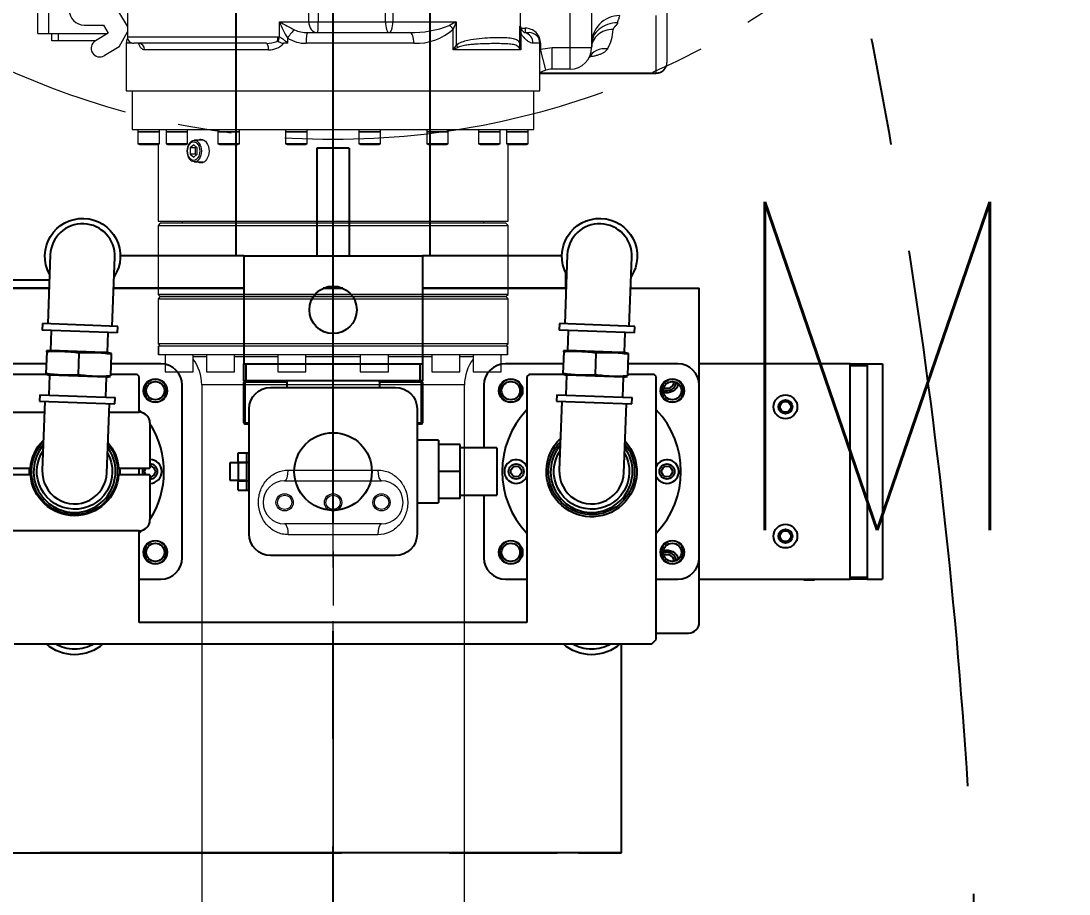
# Model space of a CAD drawing. Header units: millimetres. Extents: x 10462777 to 22643323, y 453826 to 1389191.
# Drawn here: x 11281963 to 11282449.5, y 583557.4 to 583962.5 of the extents above; entities that cross this region are included whole.
import ezdxf
from ezdxf.enums import TextEntityAlignment as Align

# ---------------------------------------------------------------- set-up
doc = ezdxf.new("R2010")
doc.units = ezdxf.units.MM
doc.header["$LTSCALE"] = 200
doc.header["$MEASUREMENT"] = 0
for name, pattern in [('CENTER', [2, 1.25, -0.25, 0.25, -0.25]), ('CENTER2', [1.125, 0.75, -0.125, 0.125, -0.125]), ('PHANTOM', [2.5, 1.25, -0.25, 0.25, -0.25, 0.25, -0.25])]:
    doc.linetypes.add(name, pattern=pattern)
doc.layers.get('0').update_dxf_attribs({"linetype": 'CONTINUOUS'})
for name, color, linetype in [('1', 1, 'CENTER'), ('205', 4, 'CONTINUOUS'), ('DV1_DEFAULT', 7, 'CONTINUOUS'), ('ZZ', 7, 'CONTINUOUS')]:
    doc.layers.add(name, color=color, linetype=linetype)
doc.layers.add('203', color=7, linetype='CONTINUOUS', true_color=0xffffff)
doc.layers.add('LAYOUT', color=8, linetype='CONTINUOUS', lineweight=25)
doc.styles.add('SEACAD_arial_ttf', font='txt.shx ', dxfattribs={"height": 0.2, "bigfont": ' whgtxt.shx'})

# ---------------------------------------------------------------- blocks, each defined once
blk = doc.blocks.new('r710ic')
at = {"layer": 'DV1_DEFAULT', "color": 7, "linetype": 'Continuous', "lineweight": 0}
for p, q in [((272347.48, 104387.63), (272373.32, 104387.63)), ((272378.03, 104382.63), (272351.52, 104382.63)), ((272378.32, 104382.63), (272378.03, 104382.63)), ((272378.03, 104328.81), (272378.03, 104382.63)), ((272378.32, 104328.63), (272378.32, 104382.63)), ((272325.19, 104352.63), (272366.37, 104352.63)), ((272366.37, 104342.63), (272366.37, 104352.63)), ((272366.37, 104342.63), (272325.19, 104342.63)), ((272366.37, 104334.29), (272366.37, 104342.63)), ((272376.37, 104342.63), (272366.37, 104342.63)), ((272376.37, 104342.63), (272376.37, 104334.29)), ((272367.03, 104328.96), (272366.37, 104334.29)), ((272376.37, 104334.29), (272366.37, 104334.29)), ((272376.73, 104331.4), (272367.03, 104328.96)), ((272364.37, 104328.96), (272364.37, 104328.63)), ((272364.37, 104328.96), (272367.03, 104328.96)), ((272386.37, 104328.63), (272364.37, 104328.63)), ((272364.37, 104328.63), (272364.37, 104325.48)), ((272386.37, 104136.63), (272386.37, 104328.63)), ((272404.37, 104325.88), (272386.37, 104325.88)), ((272404.37, 104139.38), (272404.37, 104325.88)), ((272357.37, 104321.83), (272359.37, 104321.83)), ((272357.37, 104319.8), (272357.37, 104321.83)), ((272359.37, 104321.91), (272359.37, 104323.63)), ((272405.37, 104323.2), (272404.37, 104323.2)), ((272410.97, 104323.2), (272405.37, 104323.2)), ((272405.37, 104323.2), (272405.37, 104313.2)), ((272405.37, 104313.2), (272405.37, 104323.2)), ((272410.97, 104323.2), (272410.97, 104313.2)), ((272411.37, 104322.51), (272410.97, 104323.2)), ((272411.37, 104313.89), (272411.37, 104322.51)), ((272356.37, 104319.63), (272346.65, 104319.63)), ((272356.37, 104319.63), (272356.37, 104319.29)), ((272365.19, 104319.29), (272356.37, 104319.29)), ((272359.39, 104319.72), (272367.37, 104319.72)), ((272367.37, 104319.72), (272367.37, 104288.42)), ((272404.37, 104313.2), (272405.37, 104313.2)), ((272405.37, 104310.17), (272404.37, 104310.17)), ((272405.37, 104313.2), (272410.97, 104313.2)), ((272405.37, 104300.17), (272405.37, 104310.17)), ((272410.97, 104310.17), (272405.37, 104310.17)), ((272405.37, 104310.17), (272405.37, 104300.17)), ((272410.97, 104313.2), (272411.37, 104313.89)), ((272410.97, 104310.17), (272410.97, 104300.17)), ((272411.37, 104309.48), (272410.97, 104310.17)), ((272446.87, 104313.88), (272411.36, 104313.88)), ((272446.87, 104151.38), (272446.87, 104313.88)), ((272448.87, 104313.88), (272447.87, 104312.88)), ((272447.87, 104312.88), (272447.87, 104152.38)), ((272448.87, 104151.38), (272448.87, 104313.88)), ((272480.87, 104313.88), (272448.87, 104313.88)), ((272480.87, 104313.88), (272480.87, 104151.38)), ((272481.87, 104312.88), (272480.87, 104313.88)), ((272482.87, 104313.88), (272481.87, 104312.88)), ((272481.87, 104312.88), (272481.87, 104152.38)), ((272481.87, 104152.38), (272481.87, 104312.88)), ((272482.87, 104151.38), (272482.87, 104313.88)), ((272503.87, 104313.88), (272482.87, 104313.88)), ((272503.87, 104313.88), (272503.87, 104151.38)), ((272504.87, 104312.88), (272503.87, 104313.88)), ((272508.87, 104313.63), (272504.87, 104313.63)), ((272504.87, 104313.63), (272504.87, 104151.63)), ((272504.87, 104313.63), (272508.87, 104313.63)), ((272508.87, 104313.63), (272508.87, 104151.63)), ((272516.87, 104310.61), (272508.87, 104310.61)), ((272516.87, 104297.61), (272516.87, 104310.61)), ((272411.37, 104300.87), (272411.37, 104309.48)), ((272410.97, 104300.17), (272411.37, 104300.87)), ((272447.87, 104302.63), (272446.87, 104302.63)), ((272404.37, 104300.17), (272405.37, 104300.17)), ((272405.37, 104300.17), (272410.97, 104300.17)), ((272508.87, 104297.61), (272516.87, 104297.61)), ((272509.64, 104291.45), (272509.64, 104297.61)), ((272516.87, 104291.45), (272508.87, 104291.45)), ((272516.87, 104278.45), (272516.87, 104291.45)), ((272928.46, 104293.63), (272522.87, 104293.63)), ((272522.87, 104293.63), (272522.87, 104171.63)), ((272354.37, 104289.79), (272365.19, 104289.79)), ((272354.37, 104260.42), (272354.37, 104289.79)), ((272367.37, 104288.42), (272357.76, 104288.42)), ((272405.37, 104286.1), (272404.37, 104286.1)), ((272410.97, 104286.1), (272405.37, 104286.1)), ((272405.37, 104286.1), (272405.37, 104276.1)), ((272405.37, 104276.1), (272405.37, 104286.1)), ((272410.97, 104286.1), (272410.97, 104276.1)), ((272411.37, 104285.41), (272410.97, 104286.1)), ((272411.37, 104276.79), (272411.37, 104285.41)), ((272404.37, 104276.1), (272405.37, 104276.1)), ((272405.37, 104276.1), (272410.97, 104276.1)), ((272410.97, 104276.1), (272411.37, 104276.79)), ((272508.87, 104278.45), (272516.87, 104278.45)), ((272509.64, 104258.28), (272509.64, 104278.45)), ((272359.37, 104220.73), (272359.37, 104268.21)), ((272364.37, 104270.16), (272364.37, 104220.07)), ((272339.37, 104260.42), (272354.37, 104260.42)), ((272354.37, 104257.01), (272339.37, 104257.01)), ((272354.37, 104257.01), (272354.37, 104260.42)), ((272354.37, 104225.78), (272354.37, 104257.01)), ((272516.87, 104258.28), (272508.87, 104258.28)), ((272516.87, 104245.28), (272516.87, 104258.28)), ((272405.37, 104254.65), (272404.37, 104254.65)), ((272410.97, 104254.65), (272405.37, 104254.65)), ((272405.37, 104254.65), (272405.37, 104244.65)), ((272405.37, 104244.65), (272405.37, 104254.65)), ((272410.97, 104254.65), (272410.97, 104244.65)), ((272411.37, 104253.96), (272410.97, 104254.65)), ((272411.37, 104245.34), (272411.37, 104253.96)), ((272562.37, 104211.83), (272562.37, 104253.42)), ((272567.37, 104232.63), (272567.37, 104255.13)), ((272587.37, 104255.13), (272587.37, 104232.63)), ((272592.37, 104253.42), (272592.37, 104211.83)), ((272404.37, 104244.65), (272405.37, 104244.65)), ((272405.37, 104244.65), (272410.97, 104244.65)), ((272410.97, 104244.65), (272411.37, 104245.34)), ((272508.87, 104245.28), (272516.87, 104245.28)), ((272509.64, 104219.98), (272509.64, 104245.28)), ((272567.37, 104210.13), (272567.37, 104232.63)), ((272587.37, 104232.63), (272587.37, 104210.13)), ((272339.37, 104225.78), (272354.37, 104225.78)), ((272354.37, 104221.3), (272354.37, 104225.78)), ((272354.37, 104221.3), (272339.37, 104221.3)), ((272354.37, 104207.77), (272354.37, 104221.3)), ((272405.37, 104220.61), (272404.37, 104220.61)), ((272410.97, 104220.61), (272405.37, 104220.61)), ((272405.37, 104220.61), (272405.37, 104210.61)), ((272405.37, 104210.61), (272405.37, 104220.61)), ((272410.97, 104220.61), (272410.97, 104210.61)), ((272411.37, 104219.91), (272410.97, 104220.61)), ((272411.37, 104211.3), (272411.37, 104219.91)), ((272516.87, 104219.98), (272508.87, 104219.98)), ((272516.87, 104206.98), (272516.87, 104219.98)), ((272361.84, 104211.47), (272364.37, 104211.47)), ((272364.37, 104211.47), (272364.37, 104209.63)), ((272404.37, 104210.61), (272405.37, 104210.61)), ((272405.37, 104210.61), (272410.97, 104210.61)), ((272410.97, 104210.61), (272411.37, 104211.3)), ((272361.43, 104207.77), (272354.37, 104207.77)), ((272361.37, 104207.03), (272361.43, 104207.77)), ((272361.37, 104137.13), (272361.37, 104207.03)), ((272508.87, 104206.98), (272516.87, 104206.98)), ((272509.64, 104186.8), (272509.64, 104206.98)), ((272364.37, 104201.73), (272364.37, 104140.13)), ((272367.37, 104202.67), (272367.37, 104145.11)), ((272405.37, 104189.15), (272404.37, 104189.15)), ((272410.97, 104189.15), (272405.37, 104189.15)), ((272405.37, 104189.15), (272405.37, 104179.15)), ((272405.37, 104179.15), (272405.37, 104189.15)), ((272410.97, 104189.15), (272410.97, 104179.15)), ((272411.37, 104188.46), (272410.97, 104189.15)), ((272411.37, 104179.85), (272411.37, 104188.46)), ((272516.87, 104186.8), (272508.87, 104186.8)), ((272516.87, 104173.8), (272516.87, 104186.8)), ((272404.37, 104179.15), (272405.37, 104179.15)), ((272405.37, 104179.15), (272410.97, 104179.15)), ((272410.97, 104179.15), (272411.37, 104179.85)), ((272409.37, 104172.44), (272409.37, 104168.21)), ((272412.92, 104169.55), (272411.48, 104167.91)), ((272412.48, 104169.04), (272412.92, 104168.54)), ((272415.81, 104169.55), (272412.92, 104169.55)), ((272417.25, 104167.91), (272415.81, 104169.55)), ((272415.81, 104168.54), (272416.26, 104169.04)), ((272419.37, 104168.21), (272419.37, 104172.44)), ((272508.87, 104173.8), (272516.87, 104173.8)), ((272509.64, 104167.65), (272509.64, 104173.8)), ((272522.87, 104171.63), (272928.46, 104171.63)), ((272405.37, 104165.08), (272404.37, 104165.08)), ((272405.37, 104165.08), (272405.37, 104155.08)), ((272410.97, 104165.08), (272405.37, 104165.08)), ((272405.37, 104155.08), (272405.37, 104165.08)), ((272411.37, 104164.39), (272410.97, 104165.08)), ((272410.97, 104165.08), (272410.97, 104155.08)), ((272411.37, 104155.78), (272411.37, 104164.39)), ((272411.48, 104167.91), (272412.92, 104166.27)), ((272412.92, 104168.54), (272412.92, 104166.27)), ((272412.92, 104168.54), (272415.81, 104168.54)), ((272412.92, 104166.27), (272415.81, 104166.27)), ((272415.81, 104168.54), (272415.81, 104166.27)), ((272415.81, 104166.27), (272417.25, 104167.91)), ((272516.87, 104167.65), (272508.87, 104167.65)), ((272516.87, 104154.65), (272516.87, 104167.65)), ((272446.87, 104162.63), (272447.87, 104162.63)), ((272404.37, 104155.08), (272405.37, 104155.08)), ((272405.37, 104155.08), (272410.97, 104155.08)), ((272410.97, 104155.08), (272411.37, 104155.78)), ((272508.87, 104154.65), (272516.87, 104154.65)), ((272405.37, 104152.05), (272404.37, 104152.05)), ((272410.97, 104152.05), (272405.37, 104152.05)), ((272405.37, 104152.05), (272405.37, 104142.05)), ((272405.37, 104142.05), (272405.37, 104152.05)), ((272410.97, 104152.05), (272410.97, 104142.05)), ((272411.37, 104151.36), (272410.97, 104152.05)), ((272411.36, 104151.38), (272446.87, 104151.38)), ((272411.37, 104142.75), (272411.37, 104151.36)), ((272447.87, 104152.38), (272448.87, 104151.38)), ((272448.87, 104151.38), (272480.87, 104151.38)), ((272480.87, 104151.38), (272481.87, 104152.38)), ((272481.87, 104152.38), (272482.87, 104151.38)), ((272482.87, 104151.38), (272503.87, 104151.38)), ((272503.87, 104151.38), (272504.87, 104152.38)), ((272508.87, 104151.63), (272504.87, 104151.63)), ((272504.87, 104151.63), (272508.87, 104151.63)), ((272404.37, 104142.05), (272405.37, 104142.05)), ((272405.37, 104142.05), (272410.97, 104142.05)), ((272410.97, 104142.05), (272411.37, 104142.75)), ((272339.37, 104137.13), (272361.37, 104137.13)), ((272356.35, 104137.13), (272341.87, 104128.44)), ((272366.02, 104133.25), (272359.03, 104137.13)), ((272359.87, 104136.66), (272359.87, 104137.13)), ((272364.37, 104139.32), (272364.37, 104136.63)), ((272364.37, 104136.63), (272386.37, 104136.63)), ((272386.37, 104139.38), (272404.37, 104139.38)), ((272366.02, 104133.25), (272370.13, 104126.39)), ((272355.87, 104125.99), (272359.67, 104128.28)), ((272355.87, 104117.13), (272355.87, 104125.99)), ((272359.67, 104128.28), (272363.27, 104122.27)), ((272359.87, 104100.63), (272359.87, 104127.95)), ((272363.17, 104122.45), (272363.17, 104105.08)), ((272359.87, 104105.08), (272363.17, 104105.08)), ((272363.17, 104102.08), (272359.87, 104102.08)), ((272363.17, 104105.08), (272363.17, 104102.08)), ((272359.87, 104100.63), (272340.37, 104100.63)), ((272359.87, 104095.63), (272359.87, 104100.63)), ((272359.87, 104095.63), (272336.37, 104095.63))]:
    blk.add_line(p, q, dxfattribs=at)
at = {"layer": 'DV1_DEFAULT', "color": 1, "linetype": 'CENTER2', "lineweight": 0}
for p, q in [((274132.55, 104232.63), (269847.55, 104232.63)), ((269950.18, 104232.63), (274235.19, 104232.63))]:
    blk.add_line(p, q, dxfattribs=at)
at = {"layer": 'DV1_DEFAULT', "color": 3, "linetype": 'CENTER2', "lineweight": 0}
blk.add_circle((272041.37, 104232.63), 367.64, dxfattribs=at)
at = {"layer": 'DV1_DEFAULT', "color": 7, "linetype": 'Continuous', "lineweight": 0}
for centre, radius in [((272577.37, 104255.13), 4), ((272577.37, 104255.13), 3.32), ((272577.37, 104232.63), 4), ((272577.37, 104232.63), 3.32), ((272577.37, 104210.13), 4), ((272577.37, 104210.13), 3.32)]:
    blk.add_circle(centre, radius, dxfattribs=at)
for centre, radius, start, end in [((272373.32, 104382.63), 5, 0, 90), ((272364.56, 104365.66), 13.04, 180.1497, 270.9901), ((272357.39, 104344.03), 18.6, 59.1303, 88.262), ((272366.37, 104342.63), 10, 0, 90), ((272386.38, 104334.12), 9.99, 179.0045, 195.7828), ((272364.43, 104321.9), 7.06, 90.4694, 180.5907), ((272364.37, 104323.63), 5, 90, 180), ((272381.43, 104374.5), 47.76, 252.453, 253.4075), ((272356.37, 104322.63), 3, 270, 301.1493), ((272353.33, 104327.51), 8.76, 290.2711, 298.4185), ((272355.25, 104338.22), 18.96, 273.3798, 282.6183), ((272364.04, 104330.99), 11.75, 275.5993, 286.4487), ((272361.57, 104325.65), 8.3, 304.5715, 314.3394), ((272522.87, 104313.63), 20, 233.2328, 270), ((272401.42, 104401.06), 120.81, 247.0772, 248.814), ((272557.47, 104395.51), 228.97, 207.4982, 208.4043), ((272311.75, 104269.14), 47.63, 358.8783, 21.4929), ((272338.74, 104271.21), 25.65, 357.6637, 42.1298), ((272379.9, 104310.71), 25.58, 234.8848, 240.6635), ((272414.8, 104313.94), 53.86, 205.7347, 208.2895), ((272577.37, 104255.13), 10, 0, 180), ((272344.97, 104220.62), 14.4, 335.7886, 0.4312), ((272349.19, 104219.86), 15.18, 326.419, 0.7943), ((272268.78, 104258.25), 99.37, 329.4649, 334.0132), ((272341.77, 104242.6), 37.04, 289.8857, 302.8023), ((272358.61, 104203.02), 8.77, 357.6775, 48.9279), ((272577.37, 104210.13), 10, 180, 0), ((272374.37, 104206.71), 10.91, 178.0241, 180.5833), ((272352.83, 104202.1), 11.55, 358.1607, 22.9191), ((272522.87, 104151.63), 20, 90, 126.7672), ((272361.37, 104140.13), 3, 270, 0), ((272364.37, 104141.63), 5, 242.2302, 270), ((272366.7, 104124.33), 4, 210.97, 30.97), ((272348.87, 104117.13), 7, 180, 0)]:
    blk.add_arc(centre, radius, start, end, dxfattribs=at)
for centre, major_axis, ratio, start_param, end_param in [((272373.32, 104382.63), (0, -5), 0.942732, 1.570796, 3.141593), ((272364.78, 104364.63), (0, 12), 0.825786, 1.570796, 3.141593), ((272366.37, 104362.63), (0, 10), 0.841346, 1.570796, 3.141593), ((272375.45, 104360), (4.45, 8.51), 0.861876, 1.994245, 3.141593), ((272364.37, 104320.64), (5, 0), 0.967172, 1.570796, 2.946667), ((272359.39, 104315.18), (-2.07, 4.55), 0.665519, 5.684265, 6.225613), ((272365.19, 104316.31), (-0.44, 2.97), 0.758757, 5.594714, 6.090148), ((272357.76, 104285.51), (3.07, 3.95), 0.401128, 1.093916, 1.607979), ((272365.19, 104288.87), (2.25, 1.99), 0.234085, 0.871084, 1.366519), ((272364.37, 104268.21), (5, 0), 0.390994, 1.570796, 3.141593), ((272354.37, 104258.53), (-5, 0), 0.377045, 3.141593, 4.712389), ((272354.37, 104258.53), (-5, 0), 0.304728, 1.570796, 3.141593), ((272562.37, 104255.13), (5, 0), 0.340909, 4.712389, 6.283185), ((272592.37, 104255.13), (-5, 0), 0.340909, 0, 1.570796), ((272354.37, 104225.35), (-5, 0), 0.085594, 3.141593, 4.712389), ((272354.37, 104225.35), (-5, 0), 0.810184, 1.570796, 3.141593), ((272364.37, 104220.73), (5, 0), 0.130766, 3.141593, 4.712389), ((272361.84, 104212.57), (4.04, -2.94), 0.179687, 3.684322, 4.842541), ((272562.37, 104210.13), (-5, 0), 0.340909, 3.141593, 4.712389), ((272592.37, 104210.13), (5, 0), 0.340909, 1.570796, 3.141593), ((272361.37, 104205.52), (3, 0), 0.503174, 0.797998, 1.570796), ((272361.43, 104206.21), (2.96, -0.51), 0.513572, 0.90091, 1.659477), ((272367.37, 104201.73), (-3, 0), 0.312104, 4.712389, 6.283185), ((272367.37, 104142.38), (-3, 0), 0.91162, 4.712389, 6.283185), ((272364.37, 104144.18), (-5, 0), 0.971971, 1.548621, 1.570796)]:
    blk.add_ellipse(centre, major_axis=major_axis, ratio=ratio, start_param=start_param, end_param=end_param, dxfattribs=at)
for centre, major_axis in [((272414.37, 104168.21), (5, 0)), ((272414.37, 104167.91), (-4.31, 0))]:
    blk.add_ellipse(centre, major_axis=major_axis, ratio=0.656059, dxfattribs=at)
for points, knots in [([(272351.52, 104365.63), (272351.69, 104365.58), (272351.98, 104365.49), (272352.56, 104365.31), (272353.1, 104365.12), (272353.64, 104364.91), (272353.97, 104364.8), (272354.24, 104364.72), (272354.45, 104364.67), (272354.66, 104364.64), (272354.8, 104364.63), (272354.87, 104364.63)], [0, 0, 0, 0, 0.145887, 0.259113, 0.507448, 0.628022, 0.747997, 0.812123, 0.870093, 0.937634, 1, 1, 1, 1]), ([(272354.87, 104364.63), (272354.9, 104364.63), (272354.95, 104364.63), (272355.03, 104364.62), (272355.11, 104364.6), (272355.19, 104364.57), (272355.3, 104364.53), (272355.46, 104364.45), (272355.65, 104364.32), (272355.85, 104364.17), (272356.03, 104364.01), (272356.23, 104363.83), (272356.43, 104363.63), (272356.63, 104363.43), (272356.83, 104363.25), (272357.01, 104363.09), (272357.2, 104362.93), (272357.39, 104362.81), (272357.56, 104362.72), (272357.7, 104362.66), (272357.83, 104362.63), (272357.91, 104362.63), (272357.95, 104362.63)], [0, 0, 0, 0, 0.022416, 0.045332, 0.068804, 0.09288, 0.117608, 0.176083, 0.240165, 0.300091, 0.368369, 0.423009, 0.500009, 0.576993, 0.631649, 0.699904, 0.759853, 0.823912, 0.88241, 0.923245, 0.962364, 1, 1, 1, 1]), ([(272366.94, 104360), (272366.98, 104359.98), (272367.07, 104359.92), (272367.21, 104359.83), (272367.34, 104359.74), (272367.48, 104359.63), (272367.61, 104359.52), (272367.82, 104359.33), (272368.1, 104359.02), (272368.45, 104358.58), (272368.77, 104358.07), (272369.18, 104357.34), (272369.63, 104356.28), (272370.09, 104354.83), (272370.38, 104353.46), (272370.53, 104352.43), (272370.58, 104351.96), (272370.6, 104351.79)], [0, 0, 0, 0, 0.0211284, 0.0422469, 0.0633713, 0.0845174, 0.105701, 0.1269375, 0.1878092, 0.2488974, 0.3091635, 0.36947, 0.4895013, 0.6139652, 0.7365144, 0.8012563, 0.8372268, 0.8372268, 0.8372268, 0.8372268]), ([(272378.31, 104328.51), (272378.17, 104328.64), (272377.88, 104328.93), (272377.45, 104329.53), (272377.07, 104330.3), (272376.82, 104330.98), (272376.75, 104331.33), (272376.74, 104331.4)], [0.6918257, 0.6918257, 0.6918257, 0.6918257, 0.7767584, 0.862964, 0.9255094, 0.9869207, 1, 1, 1, 1]), ([(272364.37, 104325.48), (272364.37, 104325.09), (272364.26, 104324.68), (272363.87, 104323.79), (272363.59, 104323.32), (272363.01, 104322.58), (272362.79, 104322.32), (272362.3, 104321.8), (272362.03, 104321.54), (272361.42, 104321.01), (272361.09, 104320.74), (272360.32, 104320.22), (272359.9, 104319.96), (272359.39, 104319.72)], [0, 0, 0, 0, 0.25, 0.25, 0.5, 0.5, 0.625, 0.625, 0.75, 0.75, 0.875, 0.875, 1, 1, 1, 1]), ([(272359.54, 104321.58), (272359.54, 104321.58), (272359.53, 104321.58), (272359.44, 104321.4), (272359.03, 104320.93), (272358.33, 104320.29), (272357.88, 104320.04), (272357.78, 104319.99)], [0.3130821, 0.3130821, 0.3130821, 0.3130821, 0.3358365, 0.4941673, 0.7277904, 0.9518092, 1, 1, 1, 1]), ([(272357.89, 104320.03), (272357.93, 104320.06), (272357.97, 104320.09), (272358.02, 104320.12), (272358.03, 104320.13), (272358.03, 104320.13)], [0.09006118, 0.09006118, 0.09006118, 0.09006118, 0.125, 0.125, 0.13220706, 0.13220706, 0.13220706, 0.13220706]), ([(272365.19, 104289.79), (272364.53, 104290.59), (272364.11, 104291.49), (272363.39, 104293.33), (272363.13, 104294.25), (272362.49, 104296.99), (272362.24, 104298.79), (272361.9, 104302.25), (272361.8, 104303.88), (272361.68, 104306.94), (272361.65, 104308.39), (272361.65, 104311.05), (272361.68, 104312.25), (272361.8, 104314.4), (272361.89, 104315.36), (272362.24, 104316.99), (272362.49, 104317.66), (272363.13, 104318.45), (272363.4, 104318.67), (272364.1, 104319.04), (272364.54, 104319.19), (272365.19, 104319.29)], [0, 0, 0, 0, 0.0625, 0.0625, 0.125, 0.125, 0.25, 0.25, 0.375, 0.375, 0.5, 0.5, 0.625, 0.625, 0.75, 0.75, 0.875, 0.875, 0.9375, 0.9375, 1, 1, 1, 1]), ([(272366.28, 104318.82), (272366.09, 104318.69), (272365.95, 104318.55), (272365.71, 104318.26), (272365.61, 104318.11), (272365.34, 104317.64), (272365.22, 104317.3), (272365.01, 104316.57), (272364.93, 104316.19), (272364.8, 104315.37), (272364.75, 104314.93), (272364.67, 104314.03), (272364.63, 104313.56), (272364.58, 104312.57), (272364.57, 104312.05), (272364.52, 104310.45), (272364.51, 104309.31), (272364.51, 104306.89), (272364.52, 104305.61), (272364.58, 104302.92), (272364.63, 104301.51), (272364.75, 104299.28), (272364.8, 104298.52), (272364.93, 104296.97), (272365.01, 104296.19), (272365.22, 104294.6), (272365.34, 104293.79), (272365.61, 104292.57), (272365.71, 104292.16), (272365.95, 104291.35), (272366.09, 104290.95), (272366.28, 104290.55)], [0, 0, 0, 0, 0.03125, 0.03125, 0.0625, 0.0625, 0.125, 0.125, 0.1875, 0.1875, 0.25, 0.25, 0.3125, 0.3125, 0.375, 0.375, 0.5, 0.5, 0.625, 0.625, 0.75, 0.75, 0.8125, 0.8125, 0.875, 0.875, 0.9375, 0.9375, 0.96875, 0.96875, 1, 1, 1, 1]), ([(272562.37, 104253.42), (272562.37, 104254.37), (272562.47, 104255.29), (272562.87, 104257.09), (272563.16, 104257.97), (272563.92, 104259.64), (272564.38, 104260.42), (272565.46, 104261.91), (272566.09, 104262.6), (272568.12, 104264.48), (272569.77, 104265.51), (272573.36, 104266.9), (272575.36, 104267.28), (272578.33, 104267.29), (272579.34, 104267.2), (272581.29, 104266.84), (272582.23, 104266.57), (272584.96, 104265.52), (272586.6, 104264.5), (272588.65, 104262.6), (272589.26, 104261.92), (272590.34, 104260.44), (272590.81, 104259.64), (272591.95, 104257.15), (272592.37, 104255.32), (272592.37, 104253.42)], [0, 0, 0, 0, 0.0625, 0.0625, 0.125, 0.125, 0.1875, 0.1875, 0.25, 0.25, 0.375, 0.375, 0.5, 0.5, 0.5625, 0.5625, 0.625, 0.625, 0.75, 0.75, 0.8125, 0.8125, 0.875, 0.875, 1, 1, 1, 1]), ([(272361.43, 104207.77), (272361.47, 104207.94), (272361.55, 104208.11), (272361.72, 104208.45), (272361.82, 104208.62), (272362.15, 104209.1), (272362.4, 104209.42), (272362.94, 104210.03), (272363.22, 104210.33), (272363.79, 104210.91), (272364.08, 104211.19), (272364.37, 104211.47)], [0, 0, 0, 0, 0.125, 0.125, 0.25, 0.25, 0.5, 0.5, 0.75, 0.75, 1, 1, 1, 1]), ([(272363.47, 104207.08), (272363.47, 104207.14), (272363.49, 104207.19), (272363.52, 104207.28), (272363.55, 104207.33), (272363.62, 104207.46), (272363.67, 104207.56), (272363.82, 104207.84), (272363.93, 104208.05), (272364.12, 104208.48), (272364.2, 104208.7), (272364.33, 104209.16), (272364.37, 104209.4), (272364.37, 104209.63)], [0, 0, 0, 0, 0.0625, 0.0625, 0.125, 0.125, 0.25, 0.25, 0.5, 0.5, 0.75, 0.75, 1, 1, 1, 1]), ([(272592.37, 104211.83), (272592.37, 104210.89), (272592.26, 104209.97), (272591.87, 104208.17), (272591.57, 104207.29), (272590.81, 104205.62), (272590.35, 104204.83), (272589.27, 104203.35), (272588.65, 104202.65), (272586.61, 104200.77), (272584.97, 104199.75), (272581.38, 104198.35), (272579.38, 104197.97), (272576.4, 104197.97), (272575.39, 104198.06), (272573.44, 104198.42), (272572.5, 104198.69), (272569.77, 104199.74), (272568.14, 104200.76), (272566.09, 104202.65), (272565.48, 104203.34), (272564.4, 104204.82), (272563.92, 104205.62), (272562.79, 104208.11), (272562.37, 104209.94), (272562.37, 104211.83)], [0, 0, 0, 0, 0.0625, 0.0625, 0.125, 0.125, 0.1875, 0.1875, 0.25, 0.25, 0.375, 0.375, 0.5, 0.5, 0.5625, 0.5625, 0.625, 0.625, 0.75, 0.75, 0.8125, 0.8125, 0.875, 0.875, 1, 1, 1, 1]), ([(272409.35, 104169.86), (272409.04, 104170.31), (272408.87, 104170.8), (272408.87, 104172.25), (272409.46, 104173.22), (272411.49, 104174.63), (272412.91, 104175.06), (272415.81, 104175.06), (272417.24, 104174.63), (272419.27, 104173.23), (272419.87, 104172.26), (272419.87, 104171.31)], [0.4328262, 0.4328262, 0.4328262, 0.4328262, 0.5, 0.5, 0.625, 0.625, 0.75, 0.75, 0.875, 0.875, 1, 1, 1, 1]), ([(272367.37, 104145.11), (272367.37, 104144.83), (272367.31, 104144.56), (272367.14, 104144.18), (272367.07, 104144.05), (272366.89, 104143.8), (272366.79, 104143.68), (272366.43, 104143.32), (272366.12, 104143.11), (272365.55, 104142.81), (272365.34, 104142.71), (272364.88, 104142.54), (272364.64, 104142.46), (272364.37, 104142.39)], [0, 0, 0, 0, 0.25, 0.25, 0.375, 0.375, 0.5, 0.5, 0.75, 0.75, 0.875, 0.875, 1, 1, 1, 1]), ([(272364.39, 104142.39), (272364.4, 104142.53), (272364.41, 104142.74), (272364.53, 104142.88), (272364.54, 104142.89)], [0, 0, 0, 0, 0.3010194, 0.5768268, 0.5768268, 0.5768268, 0.5768268])]:
    blk.add_open_spline(points, degree=3, knots=knots, dxfattribs=at)
for points in [[(272357.5, 104319.8), (272357.65, 104319.89), (272357.77, 104319.96), (272357.89, 104320.03)], [(272419.87, 104171.31), (272419.87, 104170.81), (272419.71, 104170.33), (272419.41, 104169.9)]]:
    blk.add_open_spline(points, degree=3, dxfattribs=at)
at = {"layer": 'LAYOUT', "color": 3}
blk.add_circle((272041.37, 104232.63), 2050.12, dxfattribs=at)
blk = doc.blocks.new('A$C7DA30AB0')
at = {"layer": 'LAYOUT', "color": 6, "linetype": 'PHANTOM'}
blk.add_circle((3030.45, 3025.99, 0), 2693.02, dxfattribs=at)

msp = doc.modelspace()

# ---------------------------------------------------------------- linework, layer by layer
at = {"layer": '1', "color": 23, "linetype": 'CENTER'}
msp.add_line((11282107.87228, 579329.36568, 0), (11282107.87228, 587294.33381, 0), dxfattribs=at)
at = {"layer": '203', "color": 252, "linetype": 'CENTER'}
for p, q in [((11282241.84001, 583576.5435, 0), (11282241.84001, 583673.42613, 0)), ((11282221.83973, 583576.54353, 0), (11281861.83461, 583576.54353, 0)), ((11281861.83461, 583576.54323, 0), (11282221.83973, 583576.54323, 0)), ((11282241.84001, 583576.54326, 0), (11282241.84001, 583576.5435, 0))]:
    msp.add_line(p, q, dxfattribs=at)
for centre, start_param, end_param in [((11282221.83973, 583576.5435, 0), 0, 1.570796327), ((11282221.83973, 583576.54326, 0), 4.71238898, 6.283185307)]:
    msp.add_ellipse(centre, major_axis=(20.00028, 0), ratio=0.000001513, start_param=start_param, end_param=end_param, dxfattribs=at)
at = {"layer": '205', "color": 252, "linetype": 'Continuous'}
for p, q in [((11282062.87165, 583853.43816, 0), (11282062.87165, 584078.44443, 0)), ((11282152.87292, 583853.43816, 0), (11282152.87292, 584078.44443, 0)), ((11282115.37239, 583903.43065, 0), (11282100.37218, 583903.43065, 0)), ((11282100.37218, 583903.43065, 0), (11282100.37218, 583853.42994, 0)), ((11282115.37239, 583903.43065, 0), (11282115.37239, 583853.42994, 0)), ((11281976.6001, 583853.91865, 0), (11281975.4099, 583821.94034, 0)), ((11282005.38957, 583820.82453, 0), (11282006.57977, 583852.80284, 0)), ((11282066.37269, 583853.42994, 0), (11282009.09138, 583853.42994, 0)), ((11282066.37169, 583853.42994, 0), (11282066.37169, 583803.42923, 0)), ((11282066.37169, 583853.42994, 0), (11282149.37287, 583853.42994, 0)), ((11282214.09179, 583853.42994, 0), (11282149.37187, 583853.42994, 0)), ((11282149.37287, 583853.42994, 0), (11282149.37287, 583803.42923, 0)), ((11282216.60351, 583853.91865, 0), (11282215.41331, 583821.94034, 0)), ((11282245.39298, 583820.82453, 0), (11282246.58317, 583852.80284, 0)), ((11282215.87382, 583838.42972, 0), (11282215.87382, 583845.66967, 0)), ((11281937.86987, 583838.42972, 0), (11281976.02479, 583838.42972, 0)), ((11281976.02361, 583838.42972, 0), (11281942.86994, 583838.42972, 0)), ((11281944.86997, 583842.42978, 0), (11281976.17246, 583842.42978, 0)), ((11282006.04615, 583838.42972, 0), (11282066.37576, 583838.42972, 0)), ((11282066.37269, 583838.42972, 0), (11282006.04709, 583838.42972, 0)), ((11282112.45222, 583838.42972, 0), (11282103.29234, 583838.42972, 0)), ((11282103.29284, 583838.42972, 0), (11282112.45172, 583838.42972, 0)), ((11282149.36881, 583838.42972, 0), (11282216.0257, 583838.42972, 0)), ((11282215.87382, 583838.42972, 0), (11282149.37187, 583838.42972, 0)), ((11282216.02704, 583838.42972, 0), (11282215.87382, 583838.42972, 0)), ((11282246.04706, 583838.42972, 0), (11282277.8747, 583838.42972, 0)), ((11282277.8747, 583793.42823, 0), (11282277.8747, 583838.42972, 0)), ((11281972.9116, 583822.03332, 0), (11281972.80002, 583819.03535, 0)), ((11282007.7763, 583817.73358, 0), (11281972.80002, 583819.03535, 0)), ((11282007.88788, 583820.73155, 0), (11281972.9116, 583822.03332, 0)), ((11281977.04713, 583818.87715, 0), (11281976.70144, 583809.58889, 0)), ((11282007.7763, 583817.73358, 0), (11282007.88788, 583820.73155, 0)), ((11282212.91501, 583822.03332, 0), (11282212.80343, 583819.03535, 0)), ((11282247.77971, 583817.73358, 0), (11282212.80343, 583819.03535, 0)), ((11282247.89129, 583820.73155, 0), (11282212.91501, 583822.03332, 0)), ((11282217.05054, 583818.87715, 0), (11282216.70484, 583809.58889, 0)), ((11282247.77971, 583817.73358, 0), (11282247.89129, 583820.73155, 0)), ((11282003.18348, 583808.60326, 0), (11282003.52917, 583817.89152, 0)), ((11282243.18689, 583808.60326, 0), (11282243.53258, 583817.89152, 0)), ((11281974.92639, 583808.94915, 0), (11281974.55445, 583798.95592, 0)), ((11281976.70144, 583809.58889, 0), (11281974.8729, 583809.33618, 0)), ((11281974.92639, 583808.94915, 0), (11281975.04919, 583808.94458, 0)), ((11282001.41034, 583808.66925, 0), (11281976.70144, 583809.58889, 0)), ((11282003.18348, 583808.60326, 0), (11282001.41034, 583808.66925, 0)), ((11282214.9298, 583808.94915, 0), (11282214.55786, 583798.95592, 0)), ((11282216.70484, 583809.58889, 0), (11282214.87631, 583809.33618, 0)), ((11282214.9298, 583808.94915, 0), (11282215.0526, 583808.94458, 0)), ((11282241.41375, 583808.66925, 0), (11282216.70484, 583809.58889, 0)), ((11282243.18689, 583808.60326, 0), (11282241.41375, 583808.66925, 0)), ((11281989.91622, 583808.39124, 0), (11281989.54429, 583798.39802, 0)), ((11281989.79342, 583808.39581, 0), (11281989.91622, 583808.39124, 0)), ((11281989.91622, 583808.39124, 0), (11281990.03902, 583808.38667, 0)), ((11282004.98817, 583808.21533, 0), (11282003.18348, 583808.60326, 0)), ((11282004.90606, 583807.83334, 0), (11282004.53412, 583797.84012, 0)), ((11282004.78326, 583807.83791, 0), (11282004.90606, 583807.83334, 0)), ((11282004.92081, 583808.22981, 0), (11282004.90606, 583807.83334, 0)), ((11282229.91963, 583808.39124, 0), (11282229.5477, 583798.39802, 0)), ((11282229.79683, 583808.39581, 0), (11282229.91963, 583808.39124, 0)), ((11282229.91963, 583808.39124, 0), (11282230.04243, 583808.38667, 0)), ((11282244.99158, 583808.21533, 0), (11282243.18689, 583808.60326, 0)), ((11282244.90947, 583807.83334, 0), (11282244.53753, 583797.84012, 0)), ((11282244.78667, 583807.83791, 0), (11282244.90947, 583807.83334, 0)), ((11282244.92422, 583808.22981, 0), (11282244.90947, 583807.83334, 0)), ((11281974.72164, 583803.42923, 0), (11281947.87001, 583803.42923, 0)), ((11281974.5397, 583798.55946, 0), (11281974.55445, 583798.95592, 0)), ((11281974.67725, 583798.95135, 0), (11281974.55445, 583798.95592, 0)), ((11282027.87115, 583803.42923, 0), (11282004.74207, 583803.42923, 0)), ((11282066.37169, 583803.42923, 0), (11282149.37287, 583803.42923, 0)), ((11282066.37169, 583795.42911, 0), (11282066.37169, 583803.42923, 0)), ((11282067.37171, 583803.42923, 0), (11282067.37171, 583795.42911, 0)), ((11282148.37286, 583795.42911, 0), (11282148.37286, 583803.42923, 0)), ((11282149.37287, 583803.42923, 0), (11282149.37287, 583795.42911, 0)), ((11282214.72505, 583803.42923, 0), (11282187.87342, 583803.42923, 0)), ((11282214.54311, 583798.55946, 0), (11282214.55786, 583798.95592, 0)), ((11282214.68066, 583798.95135, 0), (11282214.55786, 583798.95592, 0)), ((11282267.87456, 583803.42923, 0), (11282244.74548, 583803.42923, 0)), ((11282347.87569, 583803.42923, 0), (11282277.8697, 583803.42923, 0)), ((11282347.87569, 583703.42781, 0), (11282347.87569, 583803.42923, 0)), ((11282347.87569, 583803.42923, 0), (11282355.87581, 583803.42923, 0)), ((11282355.87581, 583802.42921, 0), (11282347.87569, 583802.42921, 0)), ((11282355.87581, 583803.42923, 0), (11282362.87591, 583803.42923, 0)), ((11282355.87581, 583803.42923, 0), (11282355.87581, 583802.42921, 0)), ((11282355.87581, 583802.42921, 0), (11282355.87581, 583704.42782, 0)), ((11282362.87591, 583803.42923, 0), (11282362.87591, 583703.42781, 0)), ((11281975.14567, 583798.42916, 0), (11281958.87017, 583798.42916, 0)), ((11281974.47234, 583798.57393, 0), (11281976.27703, 583798.186, 0)), ((11281976.27703, 583798.186, 0), (11281975.93134, 583788.89774, 0)), ((11282002.75908, 583797.20038, 0), (11281976.27703, 583798.186, 0)), ((11281989.54429, 583798.39802, 0), (11281989.42149, 583798.40259, 0)), ((11281989.66709, 583798.39345, 0), (11281989.54429, 583798.39802, 0)), ((11282002.41338, 583787.91211, 0), (11282002.75908, 583797.20038, 0)), ((11282002.75908, 583797.20038, 0), (11282004.58761, 583797.45308, 0)), ((11282004.53412, 583797.84012, 0), (11282004.41132, 583797.84469, 0)), ((11282016.87099, 583798.42916, 0), (11282004.55597, 583798.42916, 0)), ((11282017.87101, 583797.42914, 0), (11282016.87099, 583798.42916, 0)), ((11282017.87101, 583780.92741, 0), (11282017.87101, 583797.42914, 0)), ((11282067.37171, 583795.42911, 0), (11282066.37169, 583795.42911, 0)), ((11282066.8717, 583795.42911, 0), (11282066.37169, 583794.92911, 0)), ((11282066.37169, 583775.92884, 0), (11282066.37169, 583794.92911, 0)), ((11282066.8717, 583794.92911, 0), (11282066.37169, 583794.92911, 0)), ((11282066.8717, 583794.92911, 0), (11282066.8717, 583795.42911, 0)), ((11282066.8717, 583794.92911, 0), (11282066.8717, 583775.92884, 0)), ((11282086.37198, 583794.92911, 0), (11282066.8717, 583794.92911, 0)), ((11282148.37286, 583795.42911, 0), (11282067.37171, 583795.42911, 0)), ((11282086.37198, 583795.42911, 0), (11282086.37198, 583794.92911, 0)), ((11282086.37198, 583794.92911, 0), (11282086.37198, 583792.42898, 0)), ((11282129.37259, 583794.92911, 0), (11282129.37259, 583795.42911, 0)), ((11282129.37259, 583794.92911, 0), (11282129.37259, 583792.42898, 0)), ((11282148.87287, 583794.92911, 0), (11282129.37259, 583794.92911, 0)), ((11282149.37287, 583795.42911, 0), (11282148.37286, 583795.42911, 0)), ((11282148.87287, 583795.42911, 0), (11282148.87287, 583794.92911, 0)), ((11282149.37287, 583794.92911, 0), (11282148.87287, 583795.42911, 0)), ((11282148.87287, 583775.92884, 0), (11282148.87287, 583794.92911, 0)), ((11282149.37287, 583794.92911, 0), (11282148.87287, 583794.92911, 0)), ((11282149.37287, 583794.92911, 0), (11282149.37287, 583775.92884, 0)), ((11282198.87358, 583798.42916, 0), (11282197.87356, 583797.42914, 0)), ((11282197.87356, 583797.42914, 0), (11282197.87356, 583683.42752, 0)), ((11282215.14908, 583798.42916, 0), (11282198.87358, 583798.42916, 0)), ((11282214.47575, 583798.57393, 0), (11282216.28044, 583798.186, 0)), ((11282216.28044, 583798.186, 0), (11282215.93475, 583788.89774, 0)), ((11282242.76248, 583797.20038, 0), (11282216.28044, 583798.186, 0)), ((11282229.5477, 583798.39802, 0), (11282229.4249, 583798.40259, 0)), ((11282229.6705, 583798.39345, 0), (11282229.5477, 583798.39802, 0)), ((11282242.41679, 583787.91211, 0), (11282242.76248, 583797.20038, 0)), ((11282242.76248, 583797.20038, 0), (11282244.59102, 583797.45308, 0)), ((11282244.53753, 583797.84012, 0), (11282244.41473, 583797.84469, 0)), ((11282256.8744, 583798.42916, 0), (11282244.55938, 583798.42916, 0)), ((11282257.87441, 583797.42914, 0), (11282256.8744, 583798.42916, 0)), ((11282257.87441, 583675.42741, 0), (11282257.87441, 583797.42914, 0)), ((11282037.87129, 583713.42795, 0), (11282037.87129, 583793.42909, 0)), ((11282078.87187, 583792.42907, 0), (11282136.8727, 583792.42907, 0)), ((11282177.87328, 583793.42909, 0), (11282177.87328, 583764.42742, 0)), ((11282277.8747, 583713.42795, 0), (11282277.8747, 583793.42909, 0)), ((11281971.68421, 583789.05568, 0), (11281971.57263, 583786.05772, 0)), ((11281971.57263, 583786.05772, 0), (11282006.54891, 583784.75594, 0)), ((11281971.68421, 583789.05568, 0), (11282006.66049, 583787.75391, 0)), ((11281974.07094, 583785.96473, 0), (11281972.88075, 583753.98642, 0)), ((11282002.86041, 583752.87061, 0), (11282004.05061, 583784.84893, 0)), ((11282006.54891, 583784.75594, 0), (11282006.66049, 583787.75391, 0)), ((11282211.68762, 583789.05568, 0), (11282211.57604, 583786.05772, 0)), ((11282211.57604, 583786.05772, 0), (11282246.55232, 583784.75594, 0)), ((11282211.68762, 583789.05568, 0), (11282246.6639, 583787.75391, 0)), ((11282214.07435, 583785.96473, 0), (11282212.88415, 583753.98642, 0)), ((11282242.86382, 583752.87061, 0), (11282244.05402, 583784.84893, 0)), ((11282246.55232, 583784.75594, 0), (11282246.6639, 583787.75391, 0)), ((11281928.90505, 583780.92891, 0), (11281973.88163, 583780.92891, 0)), ((11282003.90393, 583780.92891, 0), (11282017.87101, 583780.92891, 0)), ((11282068.87173, 583724.4281, 0), (11282068.87173, 583782.42893, 0)), ((11282146.87284, 583782.42893, 0), (11282146.87284, 583724.4281, 0)), ((11282022.87108, 583775.92884, 0), (11282022.87108, 583754.92854, 0)), ((11282066.37169, 583775.92884, 0), (11282066.8717, 583775.42883, 0)), ((11282066.8717, 583775.92884, 0), (11282066.37169, 583775.92884, 0)), ((11282066.8717, 583775.92884, 0), (11282068.87173, 583775.92884, 0)), ((11282066.8717, 583775.92884, 0), (11282066.8717, 583775.42883, 0)), ((11282068.87173, 583775.42883, 0), (11282066.8717, 583775.42883, 0)), ((11282146.87271, 583775.92884, 0), (11282148.87287, 583775.92884, 0)), ((11282148.87287, 583775.42883, 0), (11282146.87271, 583775.42883, 0)), ((11282148.87287, 583775.42883, 0), (11282148.87287, 583775.92884, 0)), ((11282149.37287, 583775.92884, 0), (11282148.87287, 583775.92884, 0)), ((11282148.87287, 583775.42883, 0), (11282149.37287, 583775.92884, 0)), ((11282156.87298, 583767.92872, 0), (11282146.87297, 583767.92872, 0)), ((11282156.87298, 583767.92872, 0), (11282156.87298, 583765.98606, 0)), ((11282166.87312, 583765.98606, 0), (11282156.87298, 583765.98606, 0)), ((11282156.87298, 583765.98606, 0), (11282156.87298, 583753.42852, 0)), ((11282166.87312, 583753.42852, 0), (11282166.87312, 583765.98606, 0)), ((11282063.87166, 583757.75871, 0), (11282063.87166, 583762.08889, 0)), ((11282063.87166, 583762.08889, 0), (11282067.87172, 583762.08889, 0)), ((11282067.87172, 583757.75871, 0), (11282067.87172, 583762.08889, 0)), ((11282067.87172, 583762.08889, 0), (11282068.87176, 583762.08889, 0)), ((11282183.87336, 583764.42867, 0), (11282166.87312, 583764.42867, 0)), ((11282183.87336, 583764.42867, 0), (11282183.87336, 583742.42836, 0)), ((11282063.87174, 583757.42857, 0), (11282059.8716, 583757.42857, 0)), ((11282059.8716, 583757.42857, 0), (11282059.8716, 583749.42846, 0)), ((11282063.87166, 583757.42853, 0), (11282063.87166, 583757.75871, 0)), ((11282063.87166, 583757.75871, 0), (11282067.87172, 583757.75871, 0)), ((11282067.87187, 583757.42857, 0), (11282063.87166, 583757.42857, 0)), ((11282063.87166, 583757.42857, 0), (11282063.87166, 583749.42846, 0)), ((11282067.87172, 583749.09833, 0), (11282067.87172, 583757.75871, 0)), ((11282067.87172, 583757.75871, 0), (11282068.87176, 583757.75871, 0)), ((11281930.30553, 583754.92854, 0), (11281967.42524, 583754.92854, 0)), ((11281967.42524, 583751.9285, 0), (11281930.30553, 583751.9285, 0)), ((11282008.31592, 583754.92854, 0), (11282022.87108, 583754.92854, 0)), ((11282022.87108, 583751.9285, 0), (11282008.31592, 583751.9285, 0)), ((11282017.87101, 583751.92825, 0), (11282017.87101, 583754.92791, 0)), ((11282022.87108, 583751.9285, 0), (11282022.87108, 583730.9282, 0)), ((11282166.87312, 583753.42852, 0), (11282156.87298, 583753.42852, 0)), ((11282156.87298, 583753.42852, 0), (11282156.87298, 583740.87097, 0)), ((11282166.87312, 583740.87097, 0), (11282166.87312, 583753.42852, 0)), ((11282022.87054, 583747.92844, 0), (11282022.87108, 583747.92844, 0)), ((11282022.87073, 583749.92847, 0), (11282022.87108, 583749.92847, 0)), ((11282059.8716, 583749.42846, 0), (11282063.87174, 583749.42846, 0)), ((11282063.87166, 583749.09833, 0), (11282063.87166, 583749.42851, 0)), ((11282063.87166, 583749.42846, 0), (11282067.87187, 583749.42846, 0)), ((11282063.87166, 583744.76814, 0), (11282063.87166, 583749.09833, 0)), ((11282063.87166, 583749.09833, 0), (11282067.87172, 583749.09833, 0)), ((11282067.87172, 583749.09833, 0), (11282068.87176, 583749.09833, 0)), ((11282067.87172, 583744.76814, 0), (11282067.87172, 583749.09833, 0)), ((11282063.87166, 583744.76814, 0), (11282067.87172, 583744.76814, 0)), ((11282067.87172, 583744.76814, 0), (11282068.87176, 583744.76814, 0)), ((11282166.87312, 583740.87097, 0), (11282156.87298, 583740.87097, 0)), ((11282156.87298, 583740.87097, 0), (11282156.87298, 583738.92831, 0)), ((11282166.87312, 583742.42836, 0), (11282183.87336, 583742.42836, 0)), ((11282177.87328, 583742.42836, 0), (11282177.87328, 583713.42795, 0)), ((11282146.87289, 583738.92831, 0), (11282156.87298, 583738.92831, 0)), ((11282017.87101, 583725.92813, 0), (11281887.86916, 583725.92813, 0)), ((11282017.87101, 583683.42752, 0), (11282017.87101, 583725.92875, 0)), ((11282136.8727, 583714.42796, 0), (11282078.87187, 583714.42796, 0)), ((11282277.8747, 583683.42752, 0), (11282277.8747, 583713.43014, 0)), ((11282017.87101, 583703.42781, 0), (11282027.87115, 583703.42781, 0)), ((11282187.87342, 583703.42781, 0), (11282197.87481, 583703.42781, 0)), ((11282257.87441, 583703.42781, 0), (11282267.87456, 583703.42781, 0)), ((11282277.8697, 583703.42781, 0), (11282347.87569, 583703.42781, 0)), ((11282326.37539, 583703.42937, 0), (11282326.37539, 583703.2278, 0)), ((11282326.37539, 583703.2278, 0), (11282328.7625, 583703.2278, 0)), ((11282328.7625, 583703.2278, 0), (11282331.37546, 583703.2278, 0)), ((11282331.37546, 583703.2278, 0), (11282331.37546, 583703.42937, 0)), ((11282347.87569, 583704.42782, 0), (11282355.87581, 583704.42782, 0)), ((11282355.87581, 583703.42781, 0), (11282347.87569, 583703.42781, 0)), ((11282355.87581, 583704.42782, 0), (11282355.87581, 583703.42781, 0)), ((11282355.87581, 583703.42781, 0), (11282362.87591, 583703.42781, 0)), ((11282197.87356, 583683.42752, 0), (11282017.87101, 583683.42752, 0)), ((11282257.86973, 583678.42745, 0), (11282272.87463, 583678.42745, 0)), ((11281959.87018, 583673.42738, 0), (11282255.87439, 583673.42738, 0)), ((11282255.87439, 583673.42738, 0), (11282257.87441, 583675.42741, 0))]:
    msp.add_line(p, q, dxfattribs=at)
for centre, radius in [((11282107.87228, 583828.42958, 0), 11.00016), ((11282025.37111, 583790.92905, 0), 5.50008), ((11282025.37111, 583790.92905, 0), 4.25006), ((11282190.37346, 583790.92905, 0), 5.50008), ((11282190.37346, 583790.92905, 0), 4.25006), ((11282265.37452, 583790.92905, 0), 5.50008), ((11282265.37452, 583790.92905, 0), 4.25006), ((11282317.87527, 583783.42894, 0), 5.50008), ((11282317.87527, 583783.42894, 0), 3.25005), ((11282317.87527, 583783.42894, 0), 2.50004), ((11282107.87228, 583753.42852, 0), 18.00026), ((11282192.87349, 583753.42852, 0), 3.50005), ((11282192.87349, 583753.42852, 0), 2.50004), ((11282262.87449, 583753.42852, 0), 3.50005), ((11282262.87449, 583753.42852, 0), 2.50004), ((11282317.87527, 583723.42809, 0), 5.50008), ((11282317.87527, 583723.42809, 0), 3.25005), ((11282025.37111, 583715.92798, 0), 5.50008), ((11282190.37346, 583715.92798, 0), 5.50008), ((11282265.37452, 583715.92798, 0), 5.50008), ((11282317.87527, 583723.42809, 0), 2.50004), ((11282025.37111, 583715.92798, 0), 4.25006), ((11282190.37346, 583715.92798, 0), 4.25006), ((11282265.37452, 583715.92798, 0), 4.25006)]:
    msp.add_circle(centre, radius, dxfattribs=at)
at = {"layer": '205', "color": 252, "linetype": 'Continuous', "extrusion": (0, 0, -1)}
for centre in [(-11282025.37111, 583790.92905, 0), (-11282190.37346, 583790.92905, 0), (-11282265.37452, 583790.92905, 0), (-11282025.37111, 583715.92798, 0), (-11282190.37346, 583715.92798, 0), (-11282265.37452, 583715.92798, 0)]:
    msp.add_circle(centre, 5.25007, dxfattribs=at)
for centre, radius, start, end in [((-11281991.58993, 583853.36075, 0), 17.50025, 331.1321373, 92.1314925), ((-11281991.58993, 583853.36075, 0), 17.50025, 92.1314925, 213.1308478), ((-11282231.59334, 583853.36075, 0), 17.50025, 331.1321373, 92.1314925), ((-11282231.59334, 583853.36075, 0), 17.50025, 92.1314925, 213.1308478), ((-11282262.87449, 583795.42911, 0), 5.50008, 194.0399619, 287.8537274), ((-11282078.87187, 583782.42893, 0), 10.00014, 0, 90), ((-11282136.8727, 583782.42893, 0), 10.00014, 90, 180), ((-11281987.87058, 583753.42852, 0), 20.00028, 180, 43.5431364), ((-11281987.87058, 583753.42852, 0), 20.50029, 4.1961241, 45.1031307), ((-11281987.87058, 583753.42852, 0), 20.00028, 140.7206063, 180), ((-11281987.87058, 583753.42852, 0), 20.50029, 139.1602622, 175.8038759), ((-11282227.87399, 583753.42852, 0), 21.0003, 137.7167741, 46.5445199), ((-11282227.87399, 583753.42852, 0), 20.00028, 180, 43.5431364), ((-11282227.87399, 583753.42852, 0), 20.00028, 140.7206063, 180), ((-11281987.87058, 583753.42852, 0), 17.50025, 272.1314925, 33.1364956), ((-11281987.87058, 583753.42852, 0), 17.50025, 151.1264895, 272.1314925), ((-11282227.87399, 583753.42852, 0), 17.50025, 272.1314925, 33.1364956), ((-11282227.87399, 583753.42852, 0), 17.50025, 151.1264895, 272.1314925), ((-11281987.87058, 583753.42852, 0), 21.0003, 355.9027449, 4.0939951), ((-11281987.87058, 583753.42852, 0), 20.50029, 184.1961241, 355.8038759), ((-11281987.87058, 583753.42852, 0), 21.0003, 175.9041247, 184.1008588), ((-11282078.87187, 583724.4281, 0), 10.00014, 270, 0), ((-11282136.8727, 583724.4281, 0), 10.00014, 180, 270), ((-11282262.87449, 583711.42792, 0), 5.50008, 72.1518374, 165.9543521), ((-11281987.87058, 583688.42759, 0), 20.00028, 270, 311.4112695), ((-11281987.87058, 583688.42759, 0), 17.50025, 270, 301.004989), ((-11281987.87058, 583688.42759, 0), 20.00028, 228.5887305, 270), ((-11281987.87058, 583688.42759, 0), 17.50025, 238.995011, 270), ((-11282227.87399, 583688.42759, 0), 20.00028, 270, 311.4112695), ((-11282227.87399, 583688.42759, 0), 17.50025, 270, 301.004989), ((-11282227.87399, 583688.42759, 0), 20.00028, 228.5887305, 270), ((-11282227.87399, 583688.42759, 0), 17.50025, 238.995011, 270)]:
    msp.add_arc(centre, radius, start, end, dxfattribs=at)
at = {"layer": '205', "color": 252, "linetype": 'Continuous'}
for centre, radius, start, end in [((11281991.58993, 583853.36075, 0), 15.00021, 357.8685075, 177.8685075), ((11282231.59334, 583853.36075, 0), 15.00021, 357.8685075, 177.8685075), ((11282027.87115, 583793.42909, 0), 10.00014, 0, 90), ((11282187.87342, 583793.42909, 0), 10.00014, 90, 180), ((11282267.87456, 583793.42909, 0), 10.00014, 0, 90), ((11282262.87449, 583795.42911, 0), 4.50006, 247.3087121, 350.7862269), ((11282262.87449, 583795.42911, 0), 3.40005, 243.8888389, 354.2063856), ((11282017.87101, 583775.92884, 0), 5.00007, 0, 90), ((11281987.87058, 583753.42852, 0), 41.50059, 41.2200026, 42.9187465), ((11282227.87399, 583753.42852, 0), 41.50059, 136.2881352, 223.7062665), ((11282227.87399, 583753.42852, 0), 41.50059, 316.2824956, 43.7006268), ((11281987.87058, 583753.42852, 0), 41.50059, 327.4874999, 31.5450029), ((11281987.87058, 583753.42852, 0), 19.00027, 140.0006265, 0), ((11282227.87399, 583753.42852, 0), 19.00027, 140.0006265, 0), ((11281987.87058, 583753.42852, 0), 19.00027, 0, 35.7243859), ((11282227.87399, 583753.42852, 0), 19.00027, 0, 35.7243859), ((11282022.87108, 583753.42852, 0), 2.50004, 269.9944224, 89.9944996), ((11282022.87108, 583753.42852, 0), 5.50008, 270, 89.9943267), ((11282022.87108, 583753.42852, 0), 3.50005, 270, 89.9942821), ((11282192.87349, 583753.42852, 0), 5.50008, 24.6094166, 270), ((11282262.87449, 583753.42852, 0), 5.50008, 270, 155.3793327), ((11281987.87058, 583753.42852, 0), 15.00021, 177.8685075, 357.8685075), ((11282022.87108, 583753.42852, 0), 3.50005, 154.6198873, 205.3742896), ((11282022.87108, 583753.42852, 0), 2.50004, 143.1281594, 216.8664526), ((11282192.87349, 583753.42852, 0), 5.50008, 270, 335.3737552), ((11282227.87399, 583753.42852, 0), 15.00021, 177.8685075, 357.8685075), ((11282262.87449, 583753.42852, 0), 5.50008, 204.6149939, 270), ((11282017.87101, 583730.9282, 0), 5.00007, 270, 0), ((11281987.87058, 583753.42852, 0), 41.50059, 316.2824956, 318.7631198), ((11282027.87115, 583713.42795, 0), 10.00014, 270, 0), ((11282187.87342, 583713.42795, 0), 10.00014, 180, 270), ((11282262.87449, 583711.42792, 0), 4.50006, 9.1968887, 112.6856715), ((11282262.87449, 583711.42792, 0), 3.40005, 5.7768477, 116.1055164), ((11282267.87456, 583713.42795, 0), 10.00014, 270, 0), ((11282272.87463, 583683.42752, 0), 5.00007, 270, 0)]:
    msp.add_arc(centre, radius, start, end, dxfattribs=at)
for points, knots in [([(11281974.92639, 583808.94915, 0), (11281974.93099, 583809.07268, 0), (11281974.93471, 583809.1728, 0), (11281974.93979, 583809.30929, 0), (11281974.94114, 583809.34543, 0), (11281974.94114, 583809.34561, 0)], [0, 0, 0, 0, 0.500638734, 0.500638734, 1, 1, 1, 1]), ([(11281989.79342, 583808.39581, 0), (11281988.56934, 583808.56508, 0), (11281987.34438, 583808.71092, 0), (11281984.89209, 583808.93905, 0), (11281982.43741, 583809.10281, 0), (11281979.97734, 583809.12197, 0), (11281977.51488, 583809.07676, 0), (11281976.28247, 583809.02238, 0), (11281975.04919, 583808.94458, 0)], [0, 0, 0, 0, 0.25, 0.25, 0.5, 0.75, 0.75, 1, 1, 1, 1]), ([(11282214.9298, 583808.94915, 0), (11282214.9344, 583809.07268, 0), (11282214.93812, 583809.1728, 0), (11282214.9432, 583809.30929, 0), (11282214.94455, 583809.34543, 0), (11282214.94455, 583809.34561, 0)], [0, 0, 0, 0, 0.500638735, 0.500638735, 1, 1, 1, 1]), ([(11282229.79683, 583808.39581, 0), (11282228.57274, 583808.56508, 0), (11282227.34778, 583808.71092, 0), (11282224.8955, 583808.93905, 0), (11282222.44082, 583809.10281, 0), (11282219.98075, 583809.12197, 0), (11282217.51829, 583809.07676, 0), (11282216.28588, 583809.02238, 0), (11282215.0526, 583808.94458, 0)], [0, 0, 0, 0, 0.25, 0.25, 0.5, 0.75, 0.75, 1, 1, 1, 1]), ([(11282004.78326, 583807.83791, 0), (11282003.55917, 583808.00718, 0), (11282002.33421, 583808.15302, 0), (11281999.88192, 583808.38115, 0), (11281997.42724, 583808.54491, 0), (11281994.96718, 583808.56407, 0), (11281992.50472, 583808.51886, 0), (11281991.27231, 583808.46448, 0), (11281990.03902, 583808.38667, 0)], [0, 0, 0, 0, 0.25, 0.25, 0.5, 0.75, 0.75, 1, 1, 1, 1]), ([(11282244.78667, 583807.83791, 0), (11282243.56258, 583808.00718, 0), (11282242.33762, 583808.15302, 0), (11282239.88533, 583808.38115, 0), (11282237.43065, 583808.54491, 0), (11282234.97059, 583808.56407, 0), (11282232.50813, 583808.51886, 0), (11282231.27571, 583808.46448, 0), (11282230.04243, 583808.38667, 0)], [0, 0, 0, 0, 0.25, 0.25, 0.5, 0.75, 0.75, 1, 1, 1, 1]), ([(11281974.67725, 583798.95135, 0), (11281975.90134, 583798.78209, 0), (11281977.1263, 583798.63624, 0), (11281979.57859, 583798.40812, 0), (11281982.03327, 583798.24435, 0), (11281984.49333, 583798.2252, 0), (11281986.95579, 583798.2704, 0), (11281988.1882, 583798.32478, 0), (11281989.42149, 583798.40259, 0)], [0, 0, 0, 0, 0.25, 0.25, 0.5, 0.75, 0.75, 1, 1, 1, 1]), ([(11282214.68066, 583798.95135, 0), (11282215.90475, 583798.78209, 0), (11282217.12971, 583798.63624, 0), (11282219.582, 583798.40812, 0), (11282222.03668, 583798.24435, 0), (11282224.49674, 583798.2252, 0), (11282226.9592, 583798.2704, 0), (11282228.19161, 583798.32478, 0), (11282229.4249, 583798.40259, 0)], [0, 0, 0, 0, 0.25, 0.25, 0.5, 0.75, 0.75, 1, 1, 1, 1]), ([(11281989.66709, 583798.39345, 0), (11281990.89117, 583798.22418, 0), (11281992.11614, 583798.07834, 0), (11281994.56842, 583797.85022, 0), (11281997.0231, 583797.68645, 0), (11281999.48317, 583797.66729, 0), (11282001.94563, 583797.7125, 0), (11282003.17804, 583797.76688, 0), (11282004.41132, 583797.84469, 0)], [0, 0, 0, 0, 0.25, 0.25, 0.5, 0.75, 0.75, 1, 1, 1, 1]), ([(11282229.6705, 583798.39345, 0), (11282230.89458, 583798.22418, 0), (11282232.11954, 583798.07834, 0), (11282234.57183, 583797.85022, 0), (11282237.02651, 583797.68645, 0), (11282239.48658, 583797.66729, 0), (11282241.94904, 583797.7125, 0), (11282243.18145, 583797.76688, 0), (11282244.41473, 583797.84469, 0)], [0, 0, 0, 0, 0.25, 0.25, 0.5, 0.75, 0.75, 1, 1, 1, 1])]:
    msp.add_open_spline(points, degree=3, knots=knots, dxfattribs=at)

# ---------------------------------------------------------------- block references
at = {"ltscale": 10}
msp.add_blockref('A$C7DA30AB0', (11276684.40366, 580408.4363, 0), dxfattribs=at)
at = {"layer": 'LAYOUT', "color": 2, "rotation": 270}
msp.add_blockref('r710ic', (11177875.24796, 856316.46559, 0), dxfattribs=at)

# ---------------------------------------------------------------- texts
at = {"layer": 'ZZ', "color": 7, "linetype": 'Continuous', "ltscale": 25.4, "style": 'SEACAD_arial_ttf'}
msp.add_text('M710Ic/50F', height=152.4, dxfattribs=at).set_placement((11282282.11385, 583878.57663, 0), align=Align.TOP_LEFT)

doc.saveas('drawing.dxf')
